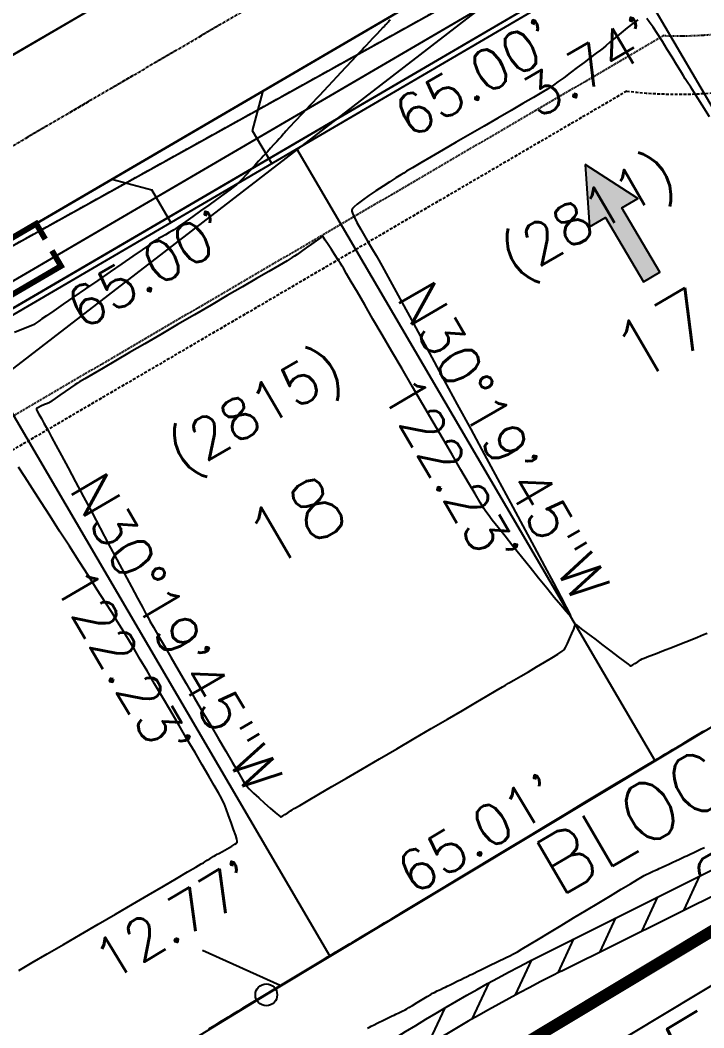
# Model space of a CAD drawing. Header units: feet. Extents: x 23 to 2149517, y -26 to 355304.
# Drawn here: x 2137728.4 to 2137845.5, y 340447.8 to 340620.5 of the extents above; entities that cross this region are included whole.
import ezdxf

# ---------------------------------------------------------------- set-up
doc = ezdxf.new("R2010")
doc.units = ezdxf.units.FT
doc.header["$MEASUREMENT"] = 0
for name, pattern in [('HIDDEN2', [0.1875, 0.125, -0.0625]), ('xhpc023-pt$0$CL', [0.7000000000000001, 0.5, -0.05, 0.1, -0.05]), ('xhpc023-pt$0$DASHED', [0.75, 0.5, -0.25]), ('xhpc023-pt$0$HIDDEN2', [0.1875, 0.125, -0.0625])]:
    doc.linetypes.add(name, pattern=pattern)
for name, color, linetype in [('A-EC-CURLEX-MATTING', 6, 'Continuous'), ('A-EC-FLOW-ARROWS', 252, 'Continuous'), ('A-EC-INLET-PROTECTION', 7, 'HIDDEN2'), ('A-EC-SILT-FENCE', 4, 'SILT_FENCE'), ('C-TOPO-MAJR-N', 7, 'Continuous'), ('C-TOPO-MINR-N', 2, 'Continuous'), ('xhpc023-pav$0$A-DRIVEWAY-N', 2, 'Continuous'), ('xhpc023-pav$0$A-PV-BC', 2, 'Continuous'), ('xhpc023-pav$0$A-SW-N', 6, 'Continuous'), ('xhpc023-pt$0$A-ADDRESS-N', 6, 'Continuous'), ('xhpc023-pt$0$A-BLDG-SETBACK', 2, 'xhpc023-pt$0$DASHED'), ('xhpc023-pt$0$C-CURB-E', 2, 'Continuous'), ('xhpc023-pt$0$V-ESMT-UTIL-N', 2, 'xhpc023-pt$0$HIDDEN2'), ('xhpc023-pt$0$V-LOT-NO', 6, 'Continuous'), ('xhpc023-pt$0$V-LOT-NO_OPENSPACES', 7, 'Continuous'), ('xhpc023-pt$0$V-POWR-LINE', 2, 'xhpc023-pt$0$ELECT_LINE'), ('xhpc023-pt$0$V-PROP-CORN-TEXT-N', 2, 'Continuous'), ('xhpc023-pt$0$V-PROP-DIMS', 4, 'Continuous'), ('xhpc023-pt$0$V-PROP-N', 2, 'Continuous'), ('xhpc023-pt$0$V-PROP-RWAY-N', 7, 'Continuous'), ('xhpc023-pt$0$V-PROP-SUBD-N', 7, 'Continuous'), ('xhpc023-pt$0$V-ROAD-IDEN', 1, 'Continuous'), ('xhpc023-pt$0$V-RWAY-CNTR-N', 4, 'xhpc023-pt$0$CL'), ('xhpc023-pt$0$V-SUBD-TEXT-N', 2, 'Continuous'), ('xhpc023-pt$0$xHPC007pt_PHASE1A$0$V-ADJC-E', 6, 'Continuous'), ('xhpc023-pt$0$xHPC007pt_PHASE1A$0$V-POWR-LINE', 6, 'xhpc023-pt$0$xHPC007pt_PHASE1A$0$ELECT_LINE'), ('xhpc023-pt$0$xHPC007pt_PHASE1A$0$V-PROP-N', 6, 'Continuous')]:
    doc.layers.add(name, color=color, linetype=linetype)
doc.styles.get("Standard").update_dxf_attribs({"font": 'arial.ttf'})
doc.styles.add('xhpc023-pt$0$L100', font='simplex', dxfattribs={"height": 10})
doc.styles.add('xhpc023-pt$0$L120', font='simplex', dxfattribs={"height": 12})
doc.styles.add('xhpc023-pt$0$L140', font='simplex', dxfattribs={"height": 14})
doc.styles.add('xhpc023-pt$0$L70', font='simplex.shx', dxfattribs={"height": 7})
doc.styles.add('xhpc023-pt$0$Standard', font='txt')
doc.styles.add('xhpc023-pt$0$xHPC007pt_PHASE1A$0$Standard', font='txt')
doc.linetypes.add('SILT_FENCE', pattern='A,0.5,-0.1,["SF",Standard,S=0.1,R=0,X=-0.1,Y=-0.05],-0.1', length=0.7)
doc.linetypes.add('xhpc023-pt$0$ELECT_LINE', pattern='A,1,-0.02,["E",xhpc023-pt$0$Standard,S=0.075,R=0,X=-0.025,Y=-0.0375],-0.02', length=1.04)
doc.linetypes.add('xhpc023-pt$0$xHPC007pt_PHASE1A$0$ELECT_LINE', pattern='A,1,-0.02,["E",xhpc023-pt$0$xHPC007pt_PHASE1A$0$Standard,S=0.075,R=0,X=-0.025,Y=-0.0375],-0.02', length=1.04)

# ---------------------------------------------------------------- blocks, each defined once
blk = doc.blocks.new('xhpc023-pav')
at = {"layer": 'xhpc023-pav$0$A-SW-N'}
h = blk.add_hatch(dxfattribs=at)
h.set_pattern_fill('ANSI31', color=256, scale=40, angle=20)
h.set_pattern_definition([(65, (0, 0), (-4.531538935183249, 2.113091308703498), [])])
h.paths.add_polyline_path([(2138073.734750805, 340606.4893714995), (2138076.982511835, 340611.3451003592), (2138072.736527676, 340612.1917316416), (2138070.409905991, 340608.7131985975, -0.1870688520389471), (2138040.810085895, 340587.9627037041), (2138021.565582904, 340583.2214802431, 0.1043029744152332), (2137982.904645254, 340564.5741733693), (2137925.945794581, 340520.6171426307, -0.04854565868554052), (2137876.712910241, 340489.7334137224), (2137819.318046041, 340461.0655404041, 0.05433585997616614), (2137764.648395736, 340425.8849818835), (2137723.776366798, 340392.8086396978, -0.1159630525133913), (2137690.797359672, 340376.8994894567), (2137688.26512927, 340376.3370190397), (2137687.735692305, 340372.1219275791), (2137691.664717876, 340372.9946604277, 0.1159630525120445), (2137726.292675358, 340389.6992681806), (2137767.164704297, 340422.7756103668, -0.05433585997563195), (2137821.10542593, 340457.4870947734), (2137878.50029013, 340486.1549680917, 0.0485456586851637), (2137928.389612928, 340517.4504800518), (2137985.348463601, 340561.4075107909, -0.1043029744148952), (2138022.522442111, 340579.3376135541), (2138041.766945102, 340584.0788370151, 0.1870688520359507)])
at = {"layer": 'xhpc023-pav$0$A-DRIVEWAY-N'}
for p, q in [((2137768.244900605, 340601.5807388636), (2137770.035761804, 340608.4212663409)), ((2137771.527183685, 340595.9703362237), (2137768.244900605, 340601.5807388637)), ((2137744.141595775, 340593.2722675073), (2137750.982123252, 340591.481406308)), ((2137754.264406333, 340585.871003668), (2137750.982123252, 340591.481406308))]:
    blk.add_line(p, q, dxfattribs=at)
at = {"layer": 'xhpc023-pav$0$A-PV-BC'}
for p, q in [((2137825.012378072, 340671.8656998814), (2137585.363015824, 340531.6623851623)), ((2137827.008403112, 340641.7522674532), (2137598.499175208, 340508.0663235579))]:
    blk.add_line(p, q, dxfattribs=at)
at = {"layer": 'xhpc023-pav$0$A-SW-N'}
for p, q in [((2137597.680824138, 340500.0569055616), (2137834.150474438, 340638.3999768365)), ((2137601.184633383, 340497.4725088385), (2137834.966461328, 340634.2431094002)), ((2137821.105425929, 340457.4870947726), (2137878.50029013, 340486.1549680918))]:
    blk.add_line(p, q, dxfattribs=at)
at = {"layer": 'xhpc023-pav$0$A-SW-N', "flags": 128}
blk.add_lwpolyline([(2137688.26512927, 340376.3370190397), (2137690.797359671, 340376.8994894566, 0.1159630524940016), (2137723.776366793, 340392.8086396935), (2137764.648395754, 340425.8849818984, -0.05433585995492531), (2137819.318046039, 340461.0655404033), (2137876.712910241, 340489.7334137225, 0.04854565868485745), (2137925.945794581, 340520.6171426303), (2137982.904645253, 340564.574173369, -0.1043029744157239), (2138021.565582904, 340583.221480243), (2138040.810085895, 340587.9627037041)], format="xyb", dxfattribs=at)
at = {"layer": 'xhpc023-pav$0$A-SW-N'}
blk.add_arc((2137953.371537733, 340192.6821181064), 295.9999999983152, 116.5414401130063, 128.9820683661368, dxfattribs=at)
blk = doc.blocks.new('A$C38D85891')
at = {"layer": 'A-EC-INLET-PROTECTION', "const_width": 1}
for points in [[(7.519989444874227, 5.713225841755047), (5.972497384995222, 8.358352213981561), (-9.905945367179811, -0.9310958591522649), (-8.358453307300806, -3.576222231378779)], [(8.665216967929155, 3.755689772544429), (10.21270902780816, 1.110563400201499), (-5.665733724832535, -8.178884672466666), (-7.21322578471154, -5.533758300356567)]]:
    blk.add_lwpolyline(points, dxfattribs=at)
blk = doc.blocks.new('xhpc023-pt')
at = {"layer": 'xhpc023-pt$0$A-BLDG-SETBACK'}
blk.add_line((2137832.330931269, 340608.3714269118), (2137619.309790351, 340483.746559224), dxfattribs=at)
blk.add_arc((2137841.179533906, 340682.8476125778), 75, 263.2243841013467, 61.75304355203782, dxfattribs=at)
at = {"layer": 'xhpc023-pt$0$C-CURB-E'}
blk.add_line((2137794.062, 340423.323), (2138066.261, 340586.876), dxfattribs=at)
at = {"layer": 'xhpc023-pt$0$V-ESMT-UTIL-N'}
blk.add_line((2137838.707310871, 340617.8946441062), (2137616.453052628, 340487.8680776941), dxfattribs=at)
blk.add_arc((2137841.179533906, 340682.8476125778), 65, 267.8202750845537, 55.14076856765367, dxfattribs=at)
at = {"layer": 'xhpc023-pt$0$V-POWR-LINE', "linetype": 'xhpc023-pt$0$HIDDEN2', "flags": 128}
blk.add_lwpolyline([(2137608.7459, 340516.1946), (2137824.6542, 340635.9987), (2137982.2884, 340722.3045), (2138048.4208, 340761.603)], dxfattribs=at)
at = {"layer": 'xhpc023-pt$0$V-PROP-CORN-TEXT-N'}
blk.add_circle((2137770.593198189, 340453.4544829678), 1.869778041070669, dxfattribs=at)
at = {"layer": 'xhpc023-pt$0$V-PROP-N'}
for p, q in [((2138069.437835784, 340633.3025321012), (2137770.593198851, 340453.4544829676)), ((2138063.167812341, 340594.5154637892), (2137786.062289802, 340427.7502571444))]:
    blk.add_line(p, q, dxfattribs=at)
blk.add_arc((2138355.839614544, 339480.9774226116), 1135, 121.0399480401977, 126.8889493050657, dxfattribs=at)
at = {"layer": 'xhpc023-pt$0$V-PROP-RWAY-N'}
blk.add_line((2137835.179131248, 340633.2089666662), (2137603.78686343, 340497.8363429129), dxfattribs=at)
at = {"layer": 'xhpc023-pt$0$V-PROP-SUBD-N'}
for p, q in [((2137892.930660359, 340527.078537305), (2137831.94690442, 340631.3180001691)), ((2137837.233884396, 340493.5595938076), (2137775.842878024, 340598.4951693633)), ((2137781.537108433, 340460.0406503101), (2137719.738851628, 340565.6723385574))]:
    blk.add_line(p, q, dxfattribs=at)
at = {"layer": 'xhpc023-pt$0$V-RWAY-CNTR-N'}
blk.add_line((2137865.060273952, 340679.6545403382), (2137554.447064684, 340497.93487655), dxfattribs=at)
at = {"layer": 'xhpc023-pt$0$V-SUBD-TEXT-N'}
blk.add_line((2137772.955685743, 340455.0500141393), (2137759.683628751, 340461.0564967734), dxfattribs=at)
at = {"layer": 'xhpc023-pt$0$xHPC007pt_PHASE1A$0$V-ADJC-E'}
blk.add_lwpolyline([(2137744.002947163, 340591.4537640135, 0, 4.16666675, 0), (2137748.574571729, 340603.0877765983, 0, 0, 0), (2137756.686898169, 340623.7322775903, 0, 0, 0), (2137770.702920679, 340631.9321442482, 0, 0, 0)], format="xyseb", dxfattribs=at)
at = {"layer": 'xhpc023-pt$0$xHPC007pt_PHASE1A$0$V-POWR-LINE', "flags": 128}
for points in [[(2137608.7459, 340516.1946), (2137824.6542, 340635.9987), (2137982.2884, 340722.3045), (2138048.4208, 340761.603)], [(2137598.0346, 340619.3703), (2137608.7459, 340516.1946), (2137671.9187, 340518.116), (2137824.6542, 340635.9987)]]:
    blk.add_lwpolyline(points, dxfattribs=at)
at = {"layer": 'xhpc023-pt$0$xHPC007pt_PHASE1A$0$V-PROP-N'}
blk.add_line((2138063.167812341, 340594.5154637892), (2137786.062289802, 340427.7502571444), dxfattribs=at)
at = {"layer": 'xhpc023-pt$0$A-ADDRESS-N', "char_height": 7, "width": 77.18520028656349, "attachment_point": 5, "rotation": 30.329137066513166, "style": 'xhpc023-pt$0$L70'}
for s, insert in [('(2811)', (2137826.204884842, 340586.1337337926)), ('(2815)', (2137769.227711913, 340552.7790511877))]:
    blk.add_mtext(s, dxfattribs=dict(at, insert=insert))
at = {"layer": 'xhpc023-pt$0$V-LOT-NO', "char_height": 10, "width": 34.01157181197777, "attachment_point": 5, "rotation": 30.329137066419232, "style": 'xhpc023-pt$0$L100'}
for s, insert in [('17', (2137838.551886597, 340566.6567369536, 572.7)), ('18', (2137775.564029354, 340534.6111162402, 571.8739318660254))]:
    blk.add_mtext(s, dxfattribs=dict(at, insert=insert))
at = {"layer": 'xhpc023-pt$0$V-LOT-NO_OPENSPACES', "insert": (2137848.067648211, 340482.2347390343), "char_height": 10, "width": 253.6240612909909, "attachment_point": 5, "rotation": 30.329137066419232, "style": 'xhpc023-pt$0$L100'}
blk.add_mtext('BLOCK B \\P22', dxfattribs=at)
at = {"layer": 'xhpc023-pt$0$V-PROP-DIMS', "insert": (2137885.560685798, 340459.1613571677), "char_height": 14, "attachment_point": 8, "rotation": 31.040000000046597, "style": 'xhpc023-pt$0$L140'}
blk.add_mtext('S58°57\'36"W ', dxfattribs=at)
at = {"layer": 'xhpc023-pt$0$V-ROAD-IDEN', "style": 'xhpc023-pt$0$L120'}
blk.add_text('N. GRAND PENINSULA DRIVE', height=12, rotation=31.51098925007271, dxfattribs=at).set_placement((2137760.991881878, 340352.0280600178))
at = {"layer": 'xhpc023-pt$0$V-SUBD-TEXT-N', "char_height": 7, "style": 'xhpc023-pt$0$L70'}
for s, insert, attachment_point, rotation in [("65.00'", (2137804.601844501, 340613.6981903515), 2, 30.329137066431564), ("3.74'", (2137823.970695487, 340615.6477298405), 2, 30.329137104485834), ("65.00'", (2137748.497818104, 340580.8753595456), 2, 30.32913706647585), ('N30°19\'45"W', (2137808.214907097, 340546.6272733944), 8, 300.32913706641466), ("122.23'", (2137805.193921061, 340544.8598901972), 2, 300.32913706641466), ('N30°19\'45"W', (2137752.110880701, 340513.8044425885), 8, 300.32913706641466), ("122.23'", (2137749.089894664, 340512.0370593913), 2, 300.32913706641466), ("65.01'", (2137808.588420808, 340478.1281657095), 8, 31.039999999861262), ("12.77'", (2137753.041305396, 340469.3016804304), 2, 31.040000000393615)]:
    blk.add_mtext(s, dxfattribs=dict(at, insert=insert, attachment_point=attachment_point, rotation=rotation))
blk = doc.blocks.new('ARROW')
blk.add_hatch(color=256).paths.add_polyline_path([(0, 0), (12, 6), (12, 2), (28, 2), (28, -2), (12, -2), (12, -6)])
blk.add_lwpolyline([(0, 0), (12, 6), (12, 2), (28, 2), (28, -2), (12, -2), (12, -6), (0, 0)])

msp = doc.modelspace()

# ---------------------------------------------------------------- block references
at = {"layer": 'A-EC-CURLEX-MATTING'}
msp.add_blockref('xhpc023-pt', (0, 0), dxfattribs=at)

# ---------------------------------------------------------------- next in the draw order: linework, layer by layer
for points in [[(2137670.618949894, 340388.8840718181, -0.02090584998803552), (2137597.855944529, 340483.2289572108, -0.00680968228715306), (2137601.184633383, 340497.4725088385), (2137834.966461328, 340634.2431094002, -5.81057104170002), (2137834.966461328, 340634.2431094002, 0.8117029553674746), (2137866.430475758, 340724.8403492785, 0.0690546388535524), (2137866.430475758, 340724.8403492786), (2137654.428279599, 341086.2252913481, -0.1494408285484891), (2137653.080159736, 341091.9148086406, 0.8243029617849311), (2137560.967453928, 341116.030064568, -0.1494408285465315), (2137557.004318269, 341111.7310425944), (2137389.056232453, 341013.4754991157, -0.1494408285229424), (2137383.36671516, 341012.1273792529, 0.8242890851936016), (2137359.249636687, 340920.0139246461, -0.1493500992060968), (2137363.552107364, 340916.0487592211), (2137406.28489306, 340843.0056574671, -0.100424135199937), (2137467.540672525, 340663.6820290114, 0.03988419148315774), (2137488.118673597, 340566.5241378134, 0.03988419148315774)], [(2137660.463539619, 340381.4358398767, -0.0209986760302128), (2137590.347971621, 340472.5815931614, -0.4320536616441304), (2137598.499175208, 340508.066323558), (2137827.008403112, 340641.7522674534, -0.1508802876780829), (2137838.499803442, 340644.4409849645, 0.7844992614803186), (2137861.31170118, 340715.6724451469, -0.08874284122557287), (2137856.19988556, 340721.5340318514), (2137645.796890923, 341081.1756250702, -0.1494408285464827), (2137643.100651198, 341092.5546596554, 0.8243029617889933), (2137569.980255865, 341111.6976978658, -0.1494408285490073), (2137562.053984547, 341103.0996539178), (2137394.105898731, 341004.8441104392, -0.1494408285236509), (2137382.726864146, 341002.1478707138, 0.8242890851953945), (2137363.58230126, 340929.0265833936, -0.1493500992024052), (2137372.181869882, 340921.101204063), (2137414.916281736, 340848.0553237448, -0.1004241351999118), (2137477.457596973, 340664.9683452688, 0.03988419148314935), (2137497.705557931, 340569.3687201687, 1.206369059911169)], [(2137825.012378072, 340671.8656998815, 0.4142135623666523), (2137833.966684069, 340706.068337267), (2137615.316134238, 341079.8074669531, 0.4142135623921849), (2137587.95402433, 341086.97091175), (2137395.423806873, 340974.3322673094, 0.4133953263629456), (2137388.31061205, 340947.0012438462), (2137438.221031162, 340861.6894226951, -0.0865142089618434), (2137499.817470398, 340696.4145171692, 0.04345424113438745), (2137527.055833012, 340598.3765527958, 0.02828257050479633), (2137550.327899124, 340536.9013866673, 0.4470827196959448), (2137578.701722083, 340527.7652937868), (2137825.012378072, 340671.8656998815)]]:
    msp.add_lwpolyline(points, format="xyb", dxfattribs=at)
at = {"layer": 'A-EC-SILT-FENCE', "const_width": 2, "elevation": 569}
msp.add_lwpolyline([(2137698.030266149, 340368.8467041861), (2137786.061431202, 340427.74974043), (2138063.167812341, 340594.5154637891), (2138071.96383495, 340628.9848446747)], dxfattribs=at)
at = {"layer": 'C-TOPO-MAJR-N', "color": 7, "linetype": 'Continuous', "lineweight": -3, "elevation": 570}
msp.add_lwpolyline([(2137787.956350599, 340447.7375479054), (2137788.288872246, 340447.9343365261), (2137788.58093243, 340448.0831874977), (2137789.053948017, 340448.3158579112), (2137789.587785844, 340448.5755434534), (2137790.062312745, 340448.8054398107), (2137790.35739556, 340448.9487426699), (2137790.657290379, 340449.0958114237), (2137791.143816628, 340449.3344044386), (2137791.693186142, 340449.6038158614), (2137792.181610761, 340449.8433398391), (2137792.48530232, 340449.9922705184), (2137792.7945277, 340450.1424264116), (2137793.296499074, 340450.3856165777), (2137793.862846221, 340450.6611209839), (2137794.365198919, 340450.9082195974), (2137794.675186947, 340451.0661923854), (2137794.993529502, 340451.2535361832), (2137795.621646977, 340451.6316031207), (2137796.435636121, 340452.1240962239), (2137797.311593686, 340452.6547185181), (2137798.125616421, 340453.1471730291), (2137798.753801076, 340453.5251627826), (2137799.072244403, 340453.712390804), (2137799.38185744, 340453.8693840499), (2137799.883399553, 340454.1145444494), (2137800.449465878, 340454.3880852845), (2137800.952651554, 340454.630219837), (2137801.265551718, 340454.7811613887), (2137801.583796187, 340454.9362378463), (2137802.100302443, 340455.1879247352), (2137802.683597117, 340455.4721567659), (2137803.202206842, 340455.7248686486), (2137803.52465825, 340455.8819950938), (2137803.852544193, 340456.0417697178), (2137804.384775197, 340456.3011190757), (2137804.98585441, 340456.5940172851), (2137805.520284981, 340456.8544384637), (2137805.852570058, 340457.0163567295), (2137806.190542381, 340457.1810463171), (2137806.739227335, 340457.4484134734), (2137807.358917037, 340457.7503803341), (2137807.9099036, 340458.0188690349), (2137808.25247914, 340458.1858017116), (2137808.601010553, 340458.3556366089), (2137809.166924453, 340458.6313992109), (2137809.806102536, 340458.9428625118), (2137810.374426498, 340459.2197995059), (2137810.727778033, 340459.3919831875), (2137811.088136885, 340459.5657988176), (2137811.673635434, 340459.8475395147), (2137812.334384338, 340460.1668400596), (2137812.920494252, 340460.4533352327), (2137813.282075831, 340460.636659815), (2137813.61757064, 340460.8354203937), (2137814.44104395, 340461.3292161575), (2137815.67733338, 340462.0726023618), (2137817.251276549, 340463.020134262), (2137819.087711075, 340464.1263671134), (2137821.111474579, 340465.3458561715), (2137823.247404679, 340466.6331566914), (2137825.420338994, 340467.9428239289), (2137827.555115143, 340469.2294131391), (2137829.576570746, 340470.4474795773), (2137831.409543422, 340471.5515784991), (2137832.978870789, 340472.4962651598), (2137834.209390467, 340473.2360948146), (2137835.025940075, 340473.7256227192), (2137835.353357232, 340473.9194041286), (2137835.667770036, 340474.073349696), (2137836.177743985, 340474.3121162016), (2137836.753553627, 340474.5779375742), (2137837.265473508, 340474.8130477425), (2137837.583778175, 340474.9596806355), (2137837.908011379, 340475.1109041903), (2137838.434729549, 340475.356567475), (2137839.029726247, 340475.6340761154), (2137839.558795036, 340475.8808357372), (2137839.887729477, 340476.034251966), (2137840.222767799, 340476.1905150682), (2137840.767133448, 340476.4444092028), (2137841.382097807, 340476.731230835), (2137841.928932262, 340476.9862764298), (2137842.268908197, 340477.1448424524), (2137842.61530095, 340477.3064013019), (2137843.178216102, 340477.5689469917), (2137843.814170404, 340477.8655584089), (2137844.379680608, 340478.1293144405), (2137844.731263464, 340478.2932939733), (2137845.089597837, 340478.4604224385), (2137845.672027058, 340478.7320695628)], dxfattribs=at)
at = {"layer": 'C-TOPO-MINR-N', "color": 2, "linetype": 'Continuous', "lineweight": -3}
for points, elevation in [([(2137791.792916028, 340620.5888972495), (2137791.612743177, 340620.3990527876), (2137791.447341803, 340620.2211602378), (2137791.18582095, 340619.939883887), (2137790.924258646, 340619.6586462297), (2137790.758732921, 340619.4808697602), (2137790.558578747, 340619.2671286584), (2137790.115165356, 340618.7938739624), (2137789.517526859, 340618.1560785107), (2137788.854697369, 340617.4487151419), (2137788.215710996, 340616.7667566945), (2137787.689601853, 340616.205176007), (2137787.365404052, 340615.8589459181), (2137787.048214014, 340615.5196637), (2137786.351817978, 340614.7746082873), (2137785.3462966, 340613.6987480255), (2137784.101730537, 340612.3670512607), (2137782.688200446, 340610.8544863384), (2137781.175786985, 340609.2360216047), (2137779.63457081, 340607.5866254052), (2137778.134632579, 340605.9812660858), (2137776.746052947, 340604.4949119922), (2137775.538912573, 340603.2025314701), (2137774.583292113, 340602.1790928656), (2137773.949272224, 340601.4995645242), (2137773.706933563, 340601.2389147917), (2137773.564888156, 340601.0703469942), (2137773.342634959, 340600.8017511116), (2137773.120404684, 340600.5331338611), (2137772.978428046, 340600.3645019595), (2137772.804673229, 340600.1757789481), (2137772.420579863, 340599.7620802462), (2137771.903151007, 340599.2058765161), (2137771.329389721, 340598.58963842), (2137770.776299062, 340597.9958366202), (2137770.320882091, 340597.5069417787), (2137770.040141866, 340597.2054245577), (2137769.760195372, 340596.8991881484), (2137769.260016704, 340596.3486650669), (2137768.608794895, 340595.6327467841), (2137767.875718984, 340594.8303247711), (2137767.129978004, 340594.0202904985), (2137766.440760992, 340593.2815354375), (2137765.877256984, 340592.6929510589), (2137765.508655015, 340592.3334288338), (2137765.118322999, 340592.027927862), (2137764.363243133, 340591.4683889084), (2137763.32600692, 340590.713107388), (2137762.089205858, 340589.820378716), (2137760.73543145, 340588.8484983078), (2137759.347275198, 340587.8557615785), (2137758.007328602, 340586.9004639434), (2137756.798183162, 340586.0409008176), (2137755.802430381, 340585.3353676164), (2137755.102661758, 340584.8421597551), (2137754.781468796, 340584.6195726488), (2137754.455998006, 340584.4218981251), (2137753.929298143, 340584.1143607663), (2137753.301877493, 340583.7520428101), (2137752.674244338, 340583.390026494), (2137752.146906963, 340583.0833940558), (2137751.820373653, 340582.8872277334), (2137751.460013038, 340582.6423731252), (2137750.599963397, 340582.051553535), (2137749.324107796, 340581.1727920756), (2137747.716329307, 340580.0641118597), (2137745.860510996, 340578.7835360002), (2137743.840535933, 340577.3890876099), (2137741.740287188, 340575.9387898018), (2137739.643647827, 340574.4906656885), (2137737.634500921, 340573.1027383829), (2137735.796729538, 340571.8330309979), (2137734.214216746, 340570.7395666462), (2137732.970845615, 340569.8803684408), (2137732.150499214, 340569.3134594944), (2137731.837060611, 340569.0968629198), (2137731.620747248, 340568.9451109241), (2137731.278811961, 340568.7050176985), (2137730.9355133, 340568.4672841992), (2137730.71510981, 340568.3226113823), (2137730.425173741, 340568.2000032419), (2137729.718285629, 340567.9105635908), (2137728.697781949, 340567.4903789959), (2137727.466999181, 340566.9755360244)], 571), ([(2137834.263700583, 340620.6152309389), (2137833.388080616, 340619.9787395305), (2137832.396337602, 340619.1987176177), (2137831.362169874, 340618.3498015481), (2137830.35927576, 340617.5066276692), (2137829.46135359, 340616.7438323288), (2137828.742101694, 340616.1360518743), (2137828.275218403, 340615.7579226535), (2137827.823081286, 340615.4159101116), (2137827.082885121, 340614.8553418457), (2137826.125393912, 340614.1306748776), (2137825.021371665, 340613.2963662292), (2137823.841582387, 340612.4068729223), (2137822.65679008, 340611.5166519787), (2137821.537758751, 340610.6801604204), (2137820.555252404, 340609.9518552692), (2137819.780035045, 340609.3861935468), (2137819.28287068, 340609.0376322752), (2137818.782030306, 340608.7302588402), (2137817.777269476, 340608.1336506197), (2137816.346128885, 340607.2923583292), (2137814.56614923, 340606.2509326838), (2137812.514871211, 340605.0539243992), (2137810.269835524, 340603.7458841906), (2137807.908582867, 340602.3713627735), (2137805.508653937, 340600.9749108631), (2137803.147589432, 340599.6010791748), (2137800.902930049, 340598.2944184242), (2137798.852216485, 340597.0994793265), (2137797.07298944, 340596.0608125972), (2137795.642789608, 340595.2229689515), (2137794.63915769, 340594.630499105), (2137794.13963438, 340594.3279537729), (2137793.627570077, 340594.0041770683), (2137792.811367549, 340593.4914135061), (2137791.773712887, 340592.8352151501), (2137790.59729219, 340592.0811340643), (2137789.364791551, 340591.2747223123), (2137788.158897063, 340590.4615319583), (2137787.062294824, 340589.6871150659), (2137786.157670927, 340588.9970236989), (2137785.627761271, 340588.5362759706), (2137785.37115541, 340588.2592937975), (2137785.277067348, 340588.1127617504), (2137785.255102538, 340588.0520257968), (2137785.247459649, 340587.9883847049), (2137785.264714065, 340587.8192566483), (2137785.365704055, 340587.4696416179), (2137785.623081708, 340586.8487689397), (2137786.104586561, 340585.8761724835), (2137786.715077988, 340584.7528388538), (2137787.402538285, 340583.5511991841), (2137788.114949747, 340582.3436846082), (2137788.800294673, 340581.2027262595), (2137789.406555356, 340580.2007552718), (2137789.881714095, 340579.4102027787), (2137790.173753186, 340578.9034999138), (2137790.468721504, 340578.358591717), (2137791.15158649, 340577.0989101124), (2137792.180916809, 340575.2003990933), (2137793.515281126, 340572.7390026528), (2137795.113248106, 340569.7906647841), (2137796.933386414, 340566.4313294808), (2137798.934264713, 340562.7369407358), (2137801.074451671, 340558.7834425427), (2137803.31251595, 340554.6467788945), (2137805.607026215, 340550.4028937846), (2137807.916551133, 340546.1277312061), (2137810.199659366, 340541.8972351525), (2137812.414919581, 340537.7873496169), (2137814.520900441, 340533.8740185926), (2137816.476170613, 340530.2331860729), (2137818.23929876, 340526.9407960511), (2137819.768853547, 340524.0727925203), (2137821.023403639, 340521.7051194738), (2137821.961517702, 340519.913720905), (2137822.456333153, 340518.9465540373), (2137822.664379597, 340518.5185013943), (2137822.720455396, 340518.3838283913), (2137822.722712396, 340518.3635231733), (2137822.705073372, 340518.3671659935), (2137822.623801494, 340518.4335661268), (2137822.393504445, 340518.6726447818), (2137821.902582124, 340519.2285143281), (2137821.033012696, 340520.2545549653), (2137819.93038873, 340521.5839836731), (2137818.649671472, 340523.1475689748), (2137817.245822161, 340524.8760793934), (2137815.773802043, 340526.7002834521), (2137814.288572361, 340528.550949674), (2137812.845094356, 340530.3588465824), (2137811.498329274, 340532.0547427003), (2137810.303238356, 340533.569406551), (2137809.314782847, 340534.8336066574), (2137808.587923988, 340535.7781115427), (2137808.177623024, 340536.3336897303), (2137807.854681802, 340536.8471662862), (2137807.23536101, 340537.8757014682), (2137806.353141595, 340539.3613326749), (2137805.241504503, 340541.2460973051), (2137803.933930681, 340543.4720327574), (2137802.463901074, 340545.9811764307), (2137800.864896629, 340548.7155657234), (2137799.170398293, 340551.6172380344), (2137797.413887012, 340554.6282307624), (2137795.628843731, 340557.6905813061), (2137793.848749399, 340560.7463270641), (2137792.10708496, 340563.7375054352), (2137790.437331361, 340566.6061538182), (2137788.872969548, 340569.2943096115), (2137787.447480469, 340571.7440102141), (2137786.194345069, 340573.8972930245), (2137785.147044294, 340575.6961954415), (2137784.339059091, 340577.0827548638), (2137783.803870406, 340577.9990086901), (2137783.574959186, 340578.386994319), (2137783.308257029, 340578.8082841613), (2137782.872838933, 340579.4854373265), (2137782.331146163, 340580.3223592468), (2137781.745619986, 340581.222955354), (2137781.178701669, 340582.0911310801), (2137780.692832478, 340582.830791857), (2137780.404453027, 340583.2654141653), (2137780.267666314, 340583.4674477723), (2137780.221824255, 340583.531589722), (2137780.214006541, 340583.5401902907), (2137780.198566802, 340583.5354963624), (2137780.14254373, 340583.4958731243), (2137780.029103022, 340583.3976173619), (2137779.916625446, 340583.297093127), (2137779.687743987, 340583.1296582621), (2137779.117506636, 340582.7141524169), (2137778.32835693, 340582.1407559131), (2137777.442738404, 340581.4996490722), (2137776.583094599, 340580.8810122159), (2137775.871869049, 340580.3750256657), (2137775.431505292, 340580.0718697432), (2137775.050825381, 340579.8437378376), (2137774.144609258, 340579.3098263869), (2137772.774672058, 340578.5061096571), (2137771.00282892, 340577.4685619142), (2137768.89089498, 340576.2331574244), (2137766.500685373, 340574.8358704536), (2137763.894015237, 340573.312675268), (2137761.132699708, 340571.6995461336), (2137758.278553923, 340570.0324573164), (2137755.393393018, 340568.3473830826), (2137752.53903213, 340566.6802976981), (2137749.777286394, 340565.0671754291), (2137747.169970949, 340563.5439905415), (2137744.778900931, 340562.1467173015), (2137742.665891476, 340560.911329975), (2137740.892757719, 340559.8738028282), (2137739.521314799, 340559.0701101271), (2137738.613377852, 340558.5362261377), (2137738.230762014, 340558.3081251262), (2137737.778901142, 340558.006953296), (2137737.047052768, 340557.5060525873), (2137736.16182346, 340556.8945692111), (2137735.249819785, 340556.2616493781), (2137734.437648311, 340555.696439299), (2137733.851915605, 340555.2880851848), (2137733.619228235, 340555.1257332462), (2137733.490366813, 340555.0353676757), (2137733.360316511, 340554.9470598144), (2137733.13145571, 340554.853651278), (2137732.61283868, 340554.640402251), (2137731.994917619, 340554.3722472305), (2137731.557065743, 340554.1618268808), (2137731.32561834, 340554.0282234152), (2137731.240336956, 340553.9584760047), (2137731.222972183, 340553.9309571973), (2137731.222026136, 340553.9014784661), (2137731.253165692, 340553.793103077), (2137731.37155234, 340553.5240815593), (2137731.632673781, 340553.0145056641), (2137732.059638495, 340552.2375675134), (2137732.513547906, 340551.4380031384), (2137732.90355358, 340550.7581990633), (2137733.138807082, 340550.340541812), (2137733.3391269, 340549.9641866021), (2137733.825407705, 340549.0502724791), (2137734.560731689, 340547.6683390581), (2137735.508181044, 340545.887925954), (2137736.630837963, 340543.7785727818), (2137737.891784638, 340541.4098191566), (2137739.254103262, 340538.8512046935), (2137740.680876028, 340536.1722690074), (2137742.135185128, 340533.4425517134), (2137743.580112754, 340530.7315924266), (2137744.9787411, 340528.1089307619), (2137746.294152357, 340525.6441063344), (2137747.489428719, 340523.4066587592), (2137748.527652377, 340521.4661276512), (2137749.371905525, 340519.8920526254), (2137749.985270354, 340518.7539732969), (2137750.330829058, 340518.1214292808), (2137750.669833497, 340517.5248695044), (2137751.264939602, 340516.4885981869), (2137752.081335671, 340515.072937881), (2137753.08421, 340513.3382111394), (2137754.238750886, 340511.3447405149), (2137755.510146627, 340509.15284856), (2137756.863585519, 340506.8228578276), (2137758.264255859, 340504.4150908703), (2137759.677345946, 340501.9898702409), (2137761.068044075, 340499.607518492), (2137762.401538543, 340497.3283581763), (2137763.643017649, 340495.2127118466), (2137764.757669688, 340493.3209020555), (2137765.710682958, 340491.7132513558), (2137766.467245756, 340490.4500823002), (2137766.99254638, 340489.5917174413), (2137767.251773125, 340489.1984793319), (2137767.677639426, 340488.7464265595), (2137768.398488233, 340488.0500305743), (2137769.309679552, 340487.2028188659), (2137770.306573389, 340486.2983189238), (2137771.284529749, 340485.4300582373), (2137772.138908638, 340484.6915642961), (2137772.663117893, 340484.2570516726), (2137772.92819438, 340484.0537572502), (2137773.031364547, 340483.9878271461), (2137773.058374023, 340483.977986607), (2137773.093502746, 340483.9802175991), (2137773.195117216, 340484.0126701637), (2137773.41200912, 340484.1199522151), (2137773.782560107, 340484.3405425069), (2137774.292974722, 340484.6726708903), (2137774.747577557, 340484.9789968168), (2137775.030348993, 340485.1647432272), (2137775.384822985, 340485.3723575013), (2137776.313244034, 340485.9155120334), (2137777.744929519, 340486.7528946377), (2137779.60919682, 340487.8431931281), (2137781.835363317, 340489.1450953189), (2137784.352746392, 340490.6172890241), (2137787.090663422, 340492.2184620578), (2137789.97843179, 340493.9073022341), (2137792.945368874, 340495.6424973671), (2137795.920792055, 340497.3827352709), (2137798.834018715, 340499.0867037595), (2137801.614366231, 340500.7130906472), (2137804.191151985, 340502.2205837479), (2137806.493693356, 340503.5678708758), (2137808.451307726, 340504.713639845), (2137809.993312473, 340505.6165784695), (2137811.049024979, 340506.2353745635), (2137811.547762623, 340506.5287159411), (2137812.10615074, 340506.857222887), (2137813.01149753, 340507.387264684), (2137814.171199083, 340508.0665765406), (2137815.492651494, 340508.8428936655), (2137816.883250854, 340509.6639512675), (2137818.250393256, 340510.477484555), (2137819.501474792, 340511.2312287367), (2137820.543891554, 340511.8729190212), (2137821.285039636, 340512.3502906173), (2137821.632315129, 340512.6110787335), (2137821.864563937, 340512.9919912774), (2137822.188913143, 340513.6638710702), (2137822.558786478, 340514.4993232639), (2137822.92760767, 340515.3709530105), (2137823.24880045, 340516.1513654621), (2137823.475788545, 340516.7131657705), (2137823.561995686, 340516.9289590879), (2137823.606620993, 340516.9550664638), (2137823.863513137, 340516.7566163227), (2137824.561410577, 340516.2179364064), (2137825.591944202, 340515.4239856458), (2137826.846744903, 340514.4597229717), (2137828.217443567, 340513.4101073144), (2137829.595671085, 340512.3600976049), (2137830.873058344, 340511.3946527736), (2137831.941236235, 340510.5987317516), (2137832.57232376, 340510.1411444779), (2137832.878878755, 340509.9310041239), (2137832.990834627, 340509.8644628174), (2137833.016487466, 340509.8552968573), (2137833.052234006, 340509.8587214825), (2137833.154173448, 340509.8933191218), (2137833.369694002, 340510.0031161451), (2137833.736116687, 340510.2254760877), (2137834.240181784, 340510.5566884259), (2137834.690363679, 340510.8578669361), (2137834.97412473, 340511.0334248852), (2137835.317979843, 340511.1739244009), (2137836.115703478, 340511.4879675531), (2137837.261090191, 340511.9356993871), (2137838.647934544, 340512.4772649476), (2137840.170031096, 340513.0728092797), (2137841.721174406, 340513.6824774282), (2137843.195159034, 340514.2664144382), (2137844.48577954, 340514.7847653546), (2137845.486830482, 340515.1976752222), (2137846.09210642, 340515.4652890862)], 572), ([(2137846.541503576, 340603.9790555432), (2137845.27146, 340605.9533958404), (2137844.173527586, 340607.6614937832), (2137843.2922411, 340609.0328697562), (2137842.67213531, 340609.9970441439), (2137842.357744985, 340610.4835373309), (2137842.036686019, 340610.9985474159), (2137841.527979502, 340611.8393282977), (2137840.873239357, 340612.9276559445), (2137840.114079502, 340614.1853063247), (2137839.292113861, 340615.5340554063), (2137838.448956355, 340616.8956791578), (2137837.626220902, 340618.1919535474), (2137836.865521425, 340619.3446545433), (2137836.208471846, 340620.2755581138), (2137835.785424663, 340620.8080202746)], 572), ([(2137728.380711001, 340550.9573893888), (2137728.551014255, 340550.6421903519), (2137728.598219189, 340550.5409222174), (2137728.600253827, 340550.5255541143), (2137728.587915371, 340550.5347687504), (2137728.523238371, 340550.6248539375), (2137728.33339347, 340550.9256115324)], 571), ([(2137728.214340235, 340457.625754355), (2137730.507716922, 340458.9679050713), (2137733.083016912, 340460.4745760874), (2137735.868367409, 340462.1037859335), (2137738.791895613, 340463.8135531395), (2137741.781728727, 340465.5618962353), (2137744.765993954, 340467.3068337512), (2137747.672818495, 340469.0063842171), (2137750.430329554, 340470.618566163), (2137752.966654333, 340472.101398119), (2137755.209920033, 340473.4128986151), (2137757.088253858, 340474.5110861813), (2137758.52978301, 340475.3539793477), (2137759.462634691, 340475.8995966443), (2137759.814936102, 340476.1059566012), (2137760.071500768, 340476.2613188877), (2137760.488394029, 340476.5154081688), (2137760.947556507, 340476.7957926836), (2137761.330928826, 340477.0300406714), (2137761.520451607, 340477.1457203715), (2137761.713180196, 340477.2618224904), (2137761.995055378, 340477.4313426194), (2137762.187835706, 340477.5473595962), (2137762.463313244, 340477.6929149434), (2137763.086468106, 340478.0236121494), (2137763.885612286, 340478.4609354807), (2137764.689057781, 340478.9263692036), (2137765.219536785, 340479.2661930911), (2137765.494213724, 340479.4757079172), (2137765.598070878, 340479.5843658706), (2137765.622100701, 340479.6275048906), (2137765.628270472, 340479.6669005853), (2137765.615603261, 340479.8032142628), (2137765.539937104, 340480.1368679535), (2137765.349657897, 340480.7819383387), (2137765.003254025, 340481.8222891139), (2137764.581745612, 340483.0089231933), (2137764.133895487, 340484.2199860298), (2137763.708466479, 340485.3336230759), (2137763.354221417, 340486.2279797844), (2137763.119923132, 340486.781201608), (2137762.897070688, 340487.1929497932), (2137762.400858694, 340488.0662332537), (2137761.666646629, 340489.3409849797), (2137760.729793973, 340490.9571379613), (2137759.625660206, 340492.854625189), (2137758.389604809, 340494.9733796528), (2137757.05698726, 340497.2533343431), (2137755.66316704, 340499.6344222501), (2137754.24350363, 340502.0565763641), (2137752.833356509, 340504.4597296753), (2137751.468085156, 340506.7838151739), (2137750.183049052, 340508.9687658502), (2137749.013607677, 340510.9545146946), (2137747.995120511, 340512.6809946971), (2137747.162947034, 340514.0881388482), (2137746.552446725, 340515.1158801379), (2137746.198979065, 340515.7041515567), (2137745.816912227, 340516.3153370292), (2137745.125393529, 340517.4076935925), (2137744.166951163, 340518.9149639049), (2137742.984113322, 340520.7708906247), (2137741.619408201, 340522.9092164101), (2137740.115363993, 340525.2636839198), (2137738.514508891, 340527.7680358117), (2137736.859371089, 340530.3560147445), (2137735.19247878, 340532.9613633762), (2137733.556360158, 340535.5178243655), (2137731.993543416, 340537.9591403705), (2137730.546556748, 340540.2190540495), (2137729.257928347, 340542.2313080609), (2137728.170186406, 340543.9296450631)], 572), ([(2137760.770485295, 340447.6400578696), (2137761.818857408, 340448.2781412962), (2137762.713231299, 340448.8222282399), (2137763.365638613, 340449.2189064909), (2137763.688110997, 340449.4147638394), (2137764.009128144, 340449.6084258605), (2137764.523268217, 340449.9178730218), (2137765.133983766, 340450.285189694), (2137765.74472734, 340450.6524602474), (2137766.258951488, 340450.9617690525), (2137766.580108761, 340451.15520048), (2137766.945031618, 340451.3761687063), (2137767.784313518, 340451.8846608948), (2137769.003386477, 340452.6233396033), (2137770.507682514, 340453.5348673897), (2137772.202633646, 340454.5619068118), (2137773.993671892, 340455.6471204275), (2137775.786229269, 340456.7331707944), (2137777.485737794, 340457.7627204704), (2137778.997629486, 340458.6784320134), (2137780.227336362, 340459.4229679812), (2137781.08029044, 340459.9389909315), (2137781.461923737, 340460.1691634222), (2137781.844808254, 340460.3945336475), (2137782.45867699, 340460.7535413186), (2137783.188054197, 340461.1793406091), (2137783.917464134, 340461.6050856926), (2137784.531431052, 340461.9639307428), (2137784.914479208, 340462.1890299334), (2137785.292579733, 340462.4155355034), (2137786.05299742, 340462.8725646534), (2137787.093100152, 340463.4982746813), (2137788.310255815, 340464.2308228848), (2137789.601832294, 340465.0083665615), (2137790.865197475, 340465.7690630091), (2137791.997719243, 340466.4510695253), (2137792.896765482, 340466.9925434078), (2137793.459704078, 340467.3316419544), (2137793.919742181, 340467.6090403309), (2137794.933860224, 340468.2206975759), (2137796.439973801, 340469.1291573321), (2137798.375998505, 340470.2969632426), (2137800.679849931, 340471.6866589501), (2137803.289443671, 340473.2607880976), (2137806.14269532, 340474.981894328), (2137809.177520472, 340476.8125212842), (2137812.33183472, 340478.7152126092), (2137815.543553657, 340480.6525119457), (2137818.750592878, 340482.5869629368), (2137821.890867976, 340484.4811092252), (2137824.902294546, 340486.297494454), (2137827.722788182, 340487.998662266), (2137830.290264475, 340489.5471563041), (2137832.542639021, 340490.9055202113), (2137834.417827413, 340492.0362976304), (2137835.853745245, 340492.9020322043), (2137836.788308111, 340493.4652675759), (2137837.159431604, 340493.6885473882), (2137837.542406067, 340493.9137687989), (2137838.156299987, 340494.2727348019), (2137838.885659206, 340494.6985638551), (2137839.615029565, 340495.124374417), (2137840.228956907, 340495.4832849455), (2137840.611987074, 340495.7084138989), (2137840.98484851, 340495.9356780534), (2137841.639015595, 340496.3384261061), (2137842.466968709, 340496.8476625464), (2137843.361188227, 340497.3943918634), (2137844.214154531, 340497.9096185464), (2137844.918347995, 340498.3243470844), (2137845.366249, 340498.5695819668), (2137845.792178549, 340498.7431241602)], 571), ([(2137840.611987074, 340495.7084138989), (2137793.459704078, 340467.3316419544)], 571)]:
    msp.add_lwpolyline(points, dxfattribs=dict(at, elevation=elevation))
at = {"layer": 'C-TOPO-MINR-N', "color": 2, "linetype": 'Continuous', "lineweight": -3, "extrusion": (0.5156363650087316, -0.8568075274415965, 0), "elevation": 810609.0761024702}
msp.add_lwpolyline([(2007224.892351186, 571), (2007203.493880864, 571)], dxfattribs=at)

# ---------------------------------------------------------------- next in the draw order: block references
msp.add_blockref('xhpc023-pav', (0, 0))
at = {"layer": 'A-EC-FLOW-ARROWS', "xscale": -0.8, "yscale": 0.8, "zscale": 0.8, "rotation": 120.5659665853435}
msp.add_blockref('ARROW', (2137825.220124579, 340595.8115289254), dxfattribs=at)
at = {"layer": 'A-EC-SILT-FENCE'}
msp.add_blockref('A$C38D85891', (2137725.211911749, 340577.2782133599), dxfattribs=at)

doc.saveas('drawing.dxf')
